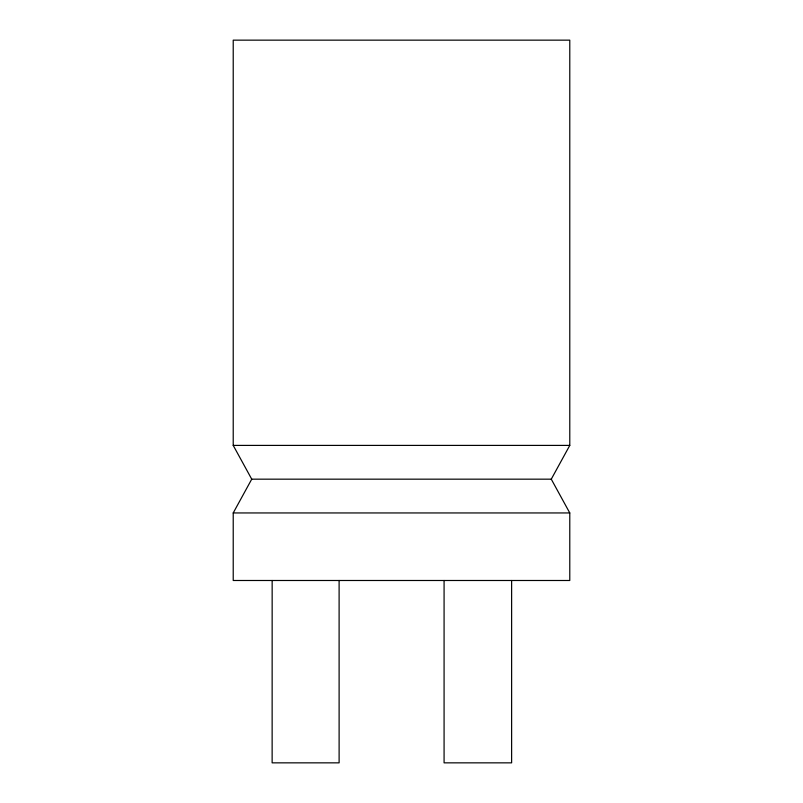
<?xml version="1.0" encoding="UTF-8"?>
<svg xmlns="http://www.w3.org/2000/svg" width="803" height="803" viewBox="0 0 803 803"><rect width="100%" height="100%" fill="white"/><g stroke="black" fill="none" stroke-linecap="round" stroke-linejoin="round"><path stroke-width="1.2" d="M233.221 512.946L251.73 479.17L233.221 445.404L233.221 40.15L569.779 40.15L569.779 445.404L551.27 479.17L569.779 512.946L569.779 580.489L233.221 580.489L233.221 512.946L569.779 512.946M233.221 445.404L569.779 445.404M251.73 479.17L551.27 479.17M511.621 580.489L511.621 762.85L444.079 762.85L444.079 580.489M339.107 580.489L339.117 762.85L272.137 762.85L272.157 580.489"/></g></svg>
